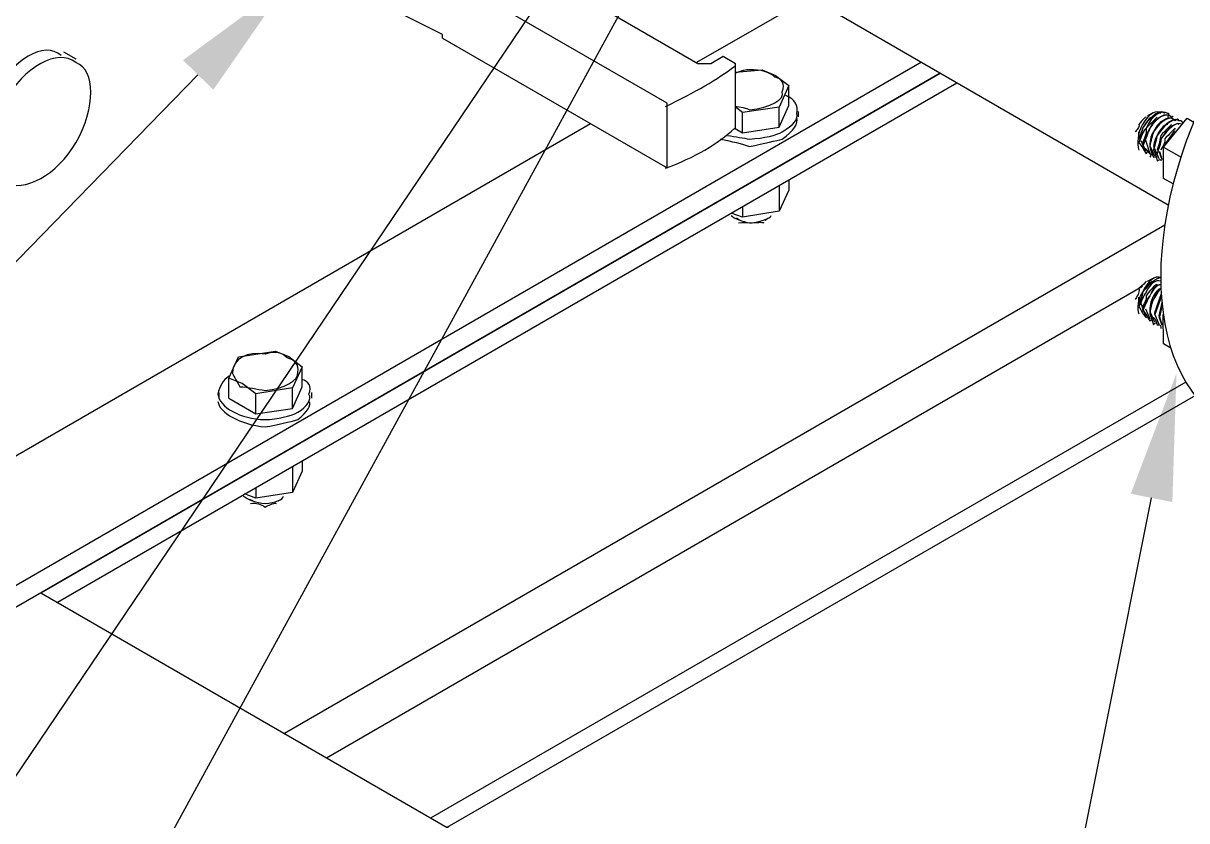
# Model space of a CAD drawing. Header units: inches. Extents: x 0.3 to 33.8, y 15.5 to 37.1.
# Drawn here: x 6.251 to 7.902, y 24.183 to 25.313 of the extents above; entities that cross this region are included whole.
import ezdxf

# ---------------------------------------------------------------- set-up
doc = ezdxf.new("R2010")
doc.units = ezdxf.units.IN
doc.header["$MEASUREMENT"] = 0

# ---------------------------------------------------------------- blocks, each defined once
blk = doc.blocks.new('60298_1')
at = {"transparency": 33554687}
for points in [[(6.478, 25.261), (6.6253, 25.3692), (6.521, 25.2191)], [(7.8225, 24.6464), (7.8873, 24.8172), (7.8814, 24.6346)]]:
    blk.add_hatch(color=21, dxfattribs=at).paths.add_polyline_path(points)
at = {"color": 21, "transparency": 33554687}
for points in [[(7.5287, 26.1158), (4.8609, 21.2414), (4.6807, 21.2414)], [(7.1171, 25.5436), (4.8449, 22.1818), (4.6647, 22.1818)], [(6.499, 25.24), (4.4964, 23.1836), (4.3161, 23.1836)], [(7.8515, 24.6404), (7.2772, 21.7681), (7.097, 21.7681)]]:
    blk.add_lwpolyline(points, dxfattribs=at)
at = {"transparency": 33554687}
for points in [[(7.8757, 25.0556), (7.0247, 25.5472)], [(6.846, 25.2973), (6.5083, 25.4672)], [(6.9168, 25.4248), (7.2085, 25.2565)], [(7.1646, 25.2002), (6.846, 25.384)], [(7.3666, 25.35), (7.2065, 25.2575)], [(6.846, 25.2921), (6.846, 25.2973)], [(6.846, 25.2921), (7.1646, 25.1083)], [(6.3265, 25.2622), (6.309, 25.2725)], [(7.5256, 25.258), (5.9046, 24.3223)], [(7.2085, 25.2565), (7.2266, 25.2565)], [(7.2266, 25.2565), (7.2442, 25.2668)], [(7.2442, 25.2668), (7.2617, 25.2565)], [(7.2617, 25.1646), (7.2617, 25.2565)], [(7.552, 25.2425), (5.9046, 24.2913)], [(6.2764, 24.5061), (7.552, 25.2425)], [(7.2617, 25.2441), (7.2994, 25.2472)], [(7.2994, 25.2472), (7.3185, 25.2394), (7.3376, 25.225)], [(6.2997, 24.4927), (7.5757, 25.2291)], [(7.3376, 25.1966), (7.3376, 25.225), (7.3237, 25.1945)], [(7.1646, 25.1083), (7.1646, 25.2002)], [(7.2715, 25.1579), (7.2715, 25.1868), (7.2617, 25.1945)], [(7.3237, 25.1661), (7.3237, 25.1945), (7.2715, 25.1868)], [(7.3237, 25.1661), (7.3376, 25.1966)], [(7.3511, 25.1806), (7.3511, 25.1883)], [(7.8463, 25.1821), (7.854, 25.1868)], [(7.8752, 25.1863), (7.8752, 25.1863)], [(7.0562, 25.1708), (5.8075, 24.4499)], [(7.869, 25.1377), (7.9026, 25.179), (7.9119, 25.1733)], [(7.8819, 25.1826), (7.8819, 25.1826)], [(7.8881, 25.179), (7.8881, 25.179)], [(7.8948, 25.1754), (7.8948, 25.1754)], [(7.2612, 25.164), (7.2715, 25.1579)], [(7.2715, 25.1579), (7.3237, 25.1661)], [(7.8334, 25.1594), (7.8334, 25.1506)], [(7.8845, 25.1615), (7.8716, 25.1429)], [(7.8365, 25.1511), (7.8365, 25.1511)], [(7.8365, 25.147), (7.8432, 25.1325)], [(7.8432, 25.1475), (7.8494, 25.1289)], [(7.8494, 25.1434), (7.8494, 25.1434)], [(7.8494, 25.1398), (7.8561, 25.1253)], [(7.8561, 25.1398), (7.8561, 25.1398)], [(7.8825, 25.0856), (7.869, 25.0933), (7.869, 25.1377), (7.8938, 25.1233)], [(7.8442, 25.132), (7.8442, 25.132)], [(7.8504, 25.1284), (7.8504, 25.1284)], [(7.8561, 25.1356), (7.8623, 25.1217)], [(7.8566, 25.1248), (7.8566, 25.1248)], [(7.8623, 25.1362), (7.8623, 25.1362)], [(7.8623, 25.132), (7.8664, 25.1202)], [(7.8633, 25.1315), (7.8664, 25.1207)], [(7.8633, 25.1212), (7.8633, 25.1212)], [(7.3376, 25.0917), (7.3376, 25.0768)], [(7.3237, 25.0835), (7.3237, 25.0468)], [(7.3376, 25.0768), (7.3237, 25.0468)], [(7.2715, 25.0386), (7.2555, 25.0442)], [(7.2715, 25.0535), (7.2715, 25.0386)], [(7.3237, 25.0468), (7.2715, 25.0386)], [(6.6219, 24.3068), (7.8706, 25.0277)], [(7.2669, 25.0344), (7.2633, 25.037)], [(7.3036, 25.0344), (7.3077, 25.037)], [(7.8633, 24.9549), (7.8633, 24.9549)], [(6.6813, 24.2722), (7.8391, 24.9404)], [(7.8463, 24.9477), (7.854, 24.9518)], [(7.8334, 24.9249), (7.8334, 24.9162)], [(7.8654, 24.9296), (7.8561, 24.9027)], [(7.8659, 24.928), (7.8561, 24.9012)], [(7.8659, 24.9265), (7.8566, 24.9007)], [(7.8365, 24.9167), (7.8432, 24.8981)], [(7.8432, 24.9126), (7.8432, 24.9126)], [(7.8432, 24.9084), (7.8494, 24.8945)], [(7.8494, 24.9089), (7.8494, 24.9089)], [(7.8664, 24.9177), (7.8623, 24.8986)], [(7.867, 24.9151), (7.8623, 24.8976)], [(7.867, 24.9136), (7.8633, 24.8971), (7.8664, 24.8857)], [(7.8442, 24.8976), (7.8442, 24.8976)], [(7.8494, 24.9048), (7.8561, 24.8903)], [(7.8504, 24.894), (7.8504, 24.894)], [(7.8561, 24.9012), (7.8623, 24.8867)], [(7.8566, 24.8903), (7.8566, 24.8903)], [(7.8623, 24.8976), (7.8664, 24.8852)], [(7.8794, 24.8527), (7.869, 24.8588), (7.8685, 24.9007)], [(7.8633, 24.8862), (7.8633, 24.8862)], [(6.5429, 24.7819), (6.5429, 24.8103), (6.5568, 24.8403)], [(6.5568, 24.8403), (6.609, 24.8485)], [(6.609, 24.8485), (6.6281, 24.8408), (6.6472, 24.8263)], [(6.6472, 24.7979), (6.6472, 24.8263), (6.6333, 24.7964)], [(6.5811, 24.7597), (6.5811, 24.7881), (6.562, 24.8026), (6.5429, 24.8103)], [(6.5295, 24.7819), (6.5295, 24.7897)], [(6.6333, 24.7674), (6.6333, 24.7964), (6.5811, 24.7881)], [(6.6333, 24.7674), (6.6472, 24.7979)], [(6.6606, 24.7819), (6.6606, 24.7897)], [(6.8295, 24.187), (7.901, 24.8051)], [(6.5429, 24.7819), (6.5811, 24.7597)], [(6.8527, 24.1736), (7.9145, 24.786)], [(6.5811, 24.7597), (6.6333, 24.7674)], [(6.6472, 24.6931), (6.6472, 24.6786)], [(6.6333, 24.6853), (6.6333, 24.6482)], [(6.6472, 24.6786), (6.6333, 24.6482)], [(6.5811, 24.6399), (6.5651, 24.6461)], [(6.5811, 24.6549), (6.5811, 24.6399)], [(6.6333, 24.6482), (6.5811, 24.6399)], [(6.577, 24.6363), (6.5728, 24.6383)], [(6.6131, 24.6363), (6.6173, 24.6383)], [(6.2764, 24.5061), (8.5156, 23.2136)]]:
    blk.add_lwpolyline(points, dxfattribs=at)
for points, knots in [([(8.1334, 25.4744), (8.069, 25.4243), (8.0066, 25.352), (7.9578, 25.2678), (7.834, 25.0531), (7.834, 24.8201), (7.9578, 24.7463)], [0, 0, 0, 0, 1, 1, 1, 2, 2, 2, 2]), ([(6.3053, 25.2678), (6.2814, 25.2886), (6.2366, 25.2627), (6.2072, 25.211), (6.1957, 25.1918), (6.1882, 25.1667), (6.1866, 25.1439)], [0, 0, 0, 0, 1, 1, 1, 2, 2, 2, 2]), ([(6.326, 25.2575), (6.3544, 25.2464), (6.3544, 25.1947), (6.326, 25.1439), (6.2991, 25.0989), (6.2543, 25.073), (6.2227, 25.0871), (6.199, 25.1049), (6.199, 25.1567), (6.2227, 25.2007), (6.2543, 25.2525), (6.2991, 25.2784), (6.326, 25.2575)], [0, 0, 0, 0, 1, 1, 1, 2, 2, 2, 3, 3, 3, 4, 4, 4, 4]), ([(7.3175, 25.2369), (7.31, 25.2447), (7.2981, 25.2476), (7.2814, 25.2472), (7.2774, 25.2476), (7.2693, 25.2463), (7.2607, 25.242)], [0, 0, 0, 0, 1, 1, 1, 2, 2, 2, 2]), ([(7.2607, 25.1955), (7.2693, 25.1947), (7.2774, 25.1934), (7.2814, 25.1904), (7.3116, 25.1934), (7.3326, 25.2055), (7.3278, 25.2162), (7.3326, 25.2277), (7.3276, 25.2346), (7.3175, 25.2369)], [0, 0, 0, 0, 1, 1, 1, 2, 2, 2, 3, 3, 3, 3]), ([(7.3278, 25.1594), (7.3444, 25.1689), (7.3513, 25.1785), (7.3485, 25.1852), (7.3513, 25.1968), (7.3466, 25.2049), (7.333, 25.211)], [0, 0, 0, 0, 1, 1, 1, 2, 2, 2, 2]), ([(7.8649, 25.1852), (7.8601, 25.1925), (7.8475, 25.1849), (7.8391, 25.1697), (7.8317, 25.1576), (7.8314, 25.1428), (7.8339, 25.1336)], [0, 0, 0, 0, 1, 1, 1, 2, 2, 2, 2]), ([(7.8701, 25.1852), (7.8661, 25.1921), (7.8521, 25.184), (7.8391, 25.1646), (7.8393, 25.1619), (7.837, 25.154), (7.8339, 25.1439)], [0, 0, 0, 0, 1, 1, 1, 2, 2, 2, 2]), ([(7.8752, 25.1801), (7.8774, 25.1854), (7.8765, 25.1861), (7.8752, 25.1852), (7.8669, 25.1916), (7.8529, 25.1835), (7.8442, 25.1646), (7.8401, 25.1614), (7.8378, 25.1535), (7.8339, 25.1439)], [0, 0, 0, 0, 1, 1, 1, 2, 2, 2, 3, 3, 3, 3]), ([(7.8442, 25.1801), (7.8432, 25.1804), (7.8398, 25.1768), (7.8339, 25.1697), (7.8349, 25.1683), (7.8335, 25.1636), (7.8287, 25.1594)], [0, 0, 0, 0, 1, 1, 1, 2, 2, 2, 2]), ([(7.8546, 25.1801), (7.8522, 25.1824), (7.8464, 25.1768), (7.8391, 25.1646), (7.8388, 25.1637), (7.8368, 25.157), (7.8339, 25.1491)], [0, 0, 0, 0, 1, 1, 1, 2, 2, 2, 2]), ([(7.8804, 25.1801), (7.8725, 25.1884), (7.8585, 25.1803), (7.8494, 25.1646), (7.8457, 25.1581), (7.8434, 25.1503), (7.8391, 25.1387)], [0, 0, 0, 0, 1, 1, 1, 2, 2, 2, 2]), ([(7.8804, 25.1801), (7.8838, 25.1817), (7.8829, 25.1824), (7.8804, 25.1801), (7.8733, 25.1879), (7.8593, 25.1798), (7.8494, 25.1646), (7.8466, 25.1577), (7.8442, 25.1498), (7.8391, 25.1387)], [0, 0, 0, 0, 1, 1, 1, 2, 2, 2, 3, 3, 3, 3]), ([(7.8597, 25.1801), (7.8586, 25.1787), (7.8528, 25.1731), (7.8442, 25.1646), (7.8452, 25.1599), (7.8433, 25.1533), (7.8391, 25.1439)], [0, 0, 0, 0, 1, 1, 1, 2, 2, 2, 2]), ([(7.8856, 25.1749), (7.879, 25.1847), (7.865, 25.1766), (7.8546, 25.1594), (7.8522, 25.1544), (7.8499, 25.1466), (7.8494, 25.1387)], [0, 0, 0, 0, 1, 1, 1, 2, 2, 2, 2]), ([(7.8907, 25.1749), (7.8902, 25.178), (7.8894, 25.1787), (7.8856, 25.1749), (7.8798, 25.1842), (7.8658, 25.1761), (7.8546, 25.1594), (7.853, 25.154), (7.8507, 25.1461), (7.8494, 25.1387)], [0, 0, 0, 0, 1, 1, 1, 2, 2, 2, 3, 3, 3, 3]), ([(7.8701, 25.1749), (7.8651, 25.175), (7.8593, 25.1694), (7.8546, 25.1594), (7.8517, 25.1562), (7.8497, 25.1496), (7.8494, 25.1387)], [0, 0, 0, 0, 1, 1, 1, 2, 2, 2, 2]), ([(7.8907, 25.1749), (7.8854, 25.1809), (7.8714, 25.1729), (7.8597, 25.1542), (7.8586, 25.1507), (7.8563, 25.1429), (7.8546, 25.1336)], [0, 0, 0, 0, 1, 1, 1, 2, 2, 2, 2]), ([(7.8959, 25.1697), (7.8961, 25.1747), (7.8955, 25.1751), (7.8907, 25.1749), (7.8862, 25.1805), (7.8722, 25.1724), (7.8597, 25.1542), (7.8594, 25.1502), (7.8571, 25.1424), (7.8546, 25.1336)], [0, 0, 0, 0, 1, 1, 1, 2, 2, 2, 3, 3, 3, 3]), ([(7.8752, 25.1697), (7.8715, 25.1713), (7.8657, 25.1657), (7.8597, 25.1542), (7.8581, 25.1525), (7.8562, 25.1459), (7.8546, 25.1387)], [0, 0, 0, 0, 1, 1, 1, 2, 2, 2, 2]), ([(7.8959, 25.1697), (7.8874, 25.1746), (7.8764, 25.1666), (7.8649, 25.1491), (7.8651, 25.147), (7.8627, 25.1391), (7.8597, 25.1284)], [0, 0, 0, 0, 1, 1, 1, 2, 2, 2, 2]), ([(7.8907, 25.1697), (7.8872, 25.1733), (7.8768, 25.1655), (7.8649, 25.1491), (7.8659, 25.1465), (7.8635, 25.1387), (7.8597, 25.1284)], [0, 0, 0, 0, 1, 1, 1, 2, 2, 2, 2]), ([(7.8804, 25.1697), (7.878, 25.1676), (7.8722, 25.162), (7.8649, 25.1542), (7.8646, 25.1488), (7.8626, 25.1422), (7.8597, 25.1336)], [0, 0, 0, 0, 1, 1, 1, 2, 2, 2, 2]), ([(7.2504, 25.1542), (7.262, 25.1525), (7.2737, 25.1506), (7.2814, 25.1491), (7.3031, 25.1506), (7.3198, 25.1546), (7.3278, 25.1594)], [0, 0, 0, 0, 1, 1, 1, 2, 2, 2, 2]), ([(7.8856, 25.1646), (7.8823, 25.1617), (7.8778, 25.1569), (7.8701, 25.1491), (7.872, 25.1468), (7.8702, 25.1421), (7.8649, 25.1336)], [0, 0, 0, 0, 1, 1, 1, 2, 2, 2, 2]), ([(7.24, 25.1491), (7.2567, 25.1457), (7.271, 25.1429), (7.2814, 25.1387), (7.3031, 25.1429), (7.3198, 25.1469), (7.3278, 25.1491)], [0, 0, 0, 0, 1, 1, 1, 2, 2, 2, 2]), ([(7.8339, 25.1439), (7.8378, 25.14), (7.8401, 25.1348), (7.8442, 25.1284), (7.8452, 25.1319), (7.8462, 25.1315), (7.8442, 25.1284)], [0, 0, 0, 0, 1, 1, 1, 2, 2, 2, 2]), ([(7.8391, 25.1387), (7.8442, 25.1363), (7.8466, 25.1311), (7.8494, 25.1284), (7.8516, 25.1282), (7.8527, 25.1278), (7.8494, 25.1233)], [0, 0, 0, 0, 1, 1, 1, 2, 2, 2, 2]), ([(7.8494, 25.1387), (7.8507, 25.1326), (7.853, 25.1274), (7.8546, 25.1233), (7.8581, 25.1245), (7.8591, 25.1241), (7.8597, 25.1233)], [0, 0, 0, 0, 1, 1, 1, 2, 2, 2, 2]), ([(7.8546, 25.1336), (7.8571, 25.1288), (7.8594, 25.1237), (7.8597, 25.1181), (7.8645, 25.1208), (7.8655, 25.1204), (7.8649, 25.1181)], [0, 0, 0, 0, 1, 1, 1, 2, 2, 2, 2]), ([(7.2555, 25.0406), (7.2598, 25.037), (7.2719, 25.0319), (7.2814, 25.0303), (7.2988, 25.0319), (7.3105, 25.0366), (7.3123, 25.0406)], [0, 0, 0, 0, 1, 1, 1, 2, 2, 2, 2]), ([(7.2659, 25.0303), (7.2722, 25.0321), (7.2788, 25.0306), (7.2814, 25.0303), (7.2925, 25.0306), (7.2991, 25.0321), (7.302, 25.0303)], [0, 0, 0, 0, 1, 1, 1, 2, 2, 2, 2]), ([(7.8442, 24.9477), (7.8432, 24.9457), (7.8398, 24.9422), (7.8339, 24.9373), (7.8349, 24.9337), (7.8335, 24.929), (7.8287, 24.9218)], [0, 0, 0, 0, 1, 1, 1, 2, 2, 2, 2]), ([(7.8649, 24.9528), (7.857, 24.956), (7.8464, 24.9484), (7.8391, 24.9322), (7.8317, 24.923), (7.8314, 24.9082), (7.8339, 24.9012)], [0, 0, 0, 0, 1, 1, 1, 2, 2, 2, 2]), ([(7.8649, 24.9528), (7.8574, 24.9515), (7.8491, 24.9442), (7.8391, 24.9322), (7.8393, 24.9272), (7.837, 24.9194), (7.8339, 24.9115)], [0, 0, 0, 0, 1, 1, 1, 2, 2, 2, 2]), ([(7.8649, 24.9477), (7.8576, 24.9505), (7.8497, 24.9434), (7.8442, 24.9322), (7.8401, 24.9267), (7.8378, 24.9189), (7.8339, 24.9115)], [0, 0, 0, 0, 1, 1, 1, 2, 2, 2, 2]), ([(7.8546, 24.9477), (7.8522, 24.9478), (7.8464, 24.9422), (7.8391, 24.9322), (7.8388, 24.929), (7.8368, 24.9224), (7.8339, 24.9167)], [0, 0, 0, 0, 1, 1, 1, 2, 2, 2, 2]), ([(7.8597, 24.9425), (7.8586, 24.9441), (7.8528, 24.9385), (7.8442, 24.927), (7.8452, 24.9253), (7.8433, 24.9187), (7.8391, 24.9115)], [0, 0, 0, 0, 1, 1, 1, 2, 2, 2, 2]), ([(7.8649, 24.9425), (7.8595, 24.9436), (7.854, 24.9377), (7.8494, 24.927), (7.8457, 24.9235), (7.8434, 24.9156), (7.8391, 24.9064)], [0, 0, 0, 0, 1, 1, 1, 2, 2, 2, 2]), ([(7.8649, 24.9425), (7.8598, 24.9426), (7.8546, 24.9369), (7.8494, 24.927), (7.8466, 24.923), (7.8442, 24.9152), (7.8391, 24.9064)], [0, 0, 0, 0, 1, 1, 1, 2, 2, 2, 2]), ([(7.8649, 24.9373), (7.8615, 24.9366), (7.858, 24.9324), (7.8546, 24.927), (7.8517, 24.9216), (7.8497, 24.915), (7.8494, 24.9064)], [0, 0, 0, 0, 1, 1, 1, 2, 2, 2, 2]), ([(7.8649, 24.9373), (7.862, 24.9354), (7.8589, 24.9314), (7.8546, 24.9218), (7.8522, 24.9198), (7.8499, 24.9119), (7.8494, 24.9012)], [0, 0, 0, 0, 1, 1, 1, 2, 2, 2, 2]), ([(7.8649, 24.9373), (7.8624, 24.9343), (7.8595, 24.9306), (7.8546, 24.9218), (7.853, 24.9193), (7.8507, 24.9115), (7.8494, 24.9012)], [0, 0, 0, 0, 1, 1, 1, 2, 2, 2, 2]), ([(7.8339, 24.9115), (7.8378, 24.9053), (7.8401, 24.9002), (7.8442, 24.896), (7.8452, 24.8973), (7.8462, 24.8969), (7.8442, 24.896)], [0, 0, 0, 0, 1, 1, 1, 2, 2, 2, 2]), ([(7.8391, 24.9064), (7.8442, 24.9016), (7.8466, 24.8965), (7.8494, 24.8909), (7.8516, 24.8935), (7.8527, 24.8931), (7.8494, 24.8909)], [0, 0, 0, 0, 1, 1, 1, 2, 2, 2, 2]), ([(7.8494, 24.9012), (7.8507, 24.8979), (7.853, 24.8928), (7.8546, 24.8857), (7.8581, 24.8898), (7.8591, 24.8894), (7.8597, 24.8857)], [0, 0, 0, 0, 1, 1, 1, 2, 2, 2, 2]), ([(7.8546, 24.896), (7.8571, 24.8942), (7.8594, 24.889), (7.8597, 24.8857), (7.8645, 24.8861), (7.8655, 24.8857), (7.8649, 24.8805)], [0, 0, 0, 0, 1, 1, 1, 2, 2, 2, 2]), ([(6.6255, 24.8392), (6.6197, 24.8462), (6.6078, 24.849), (6.5945, 24.8444), (6.5694, 24.849), (6.5484, 24.8369), (6.5481, 24.8186), (6.5484, 24.8148), (6.5533, 24.8079), (6.5584, 24.7979)], [0, 0, 0, 0, 1, 1, 1, 2, 2, 2, 3, 3, 3, 3]), ([(6.5584, 24.7979), (6.5709, 24.7977), (6.5829, 24.7948), (6.5945, 24.7927), (6.6212, 24.7948), (6.6423, 24.807), (6.641, 24.8186), (6.6423, 24.8291), (6.6373, 24.836), (6.6255, 24.8392)], [0, 0, 0, 0, 1, 1, 1, 2, 2, 2, 3, 3, 3, 3]), ([(6.5429, 24.8134), (6.5347, 24.807), (6.5296, 24.7986), (6.5274, 24.7876), (6.5296, 24.7691), (6.559, 24.7521), (6.5945, 24.7514), (6.6127, 24.7521), (6.6295, 24.7561), (6.641, 24.7618)], [0, 0, 0, 0, 1, 1, 1, 2, 2, 2, 3, 3, 3, 3]), ([(6.641, 24.7618), (6.6541, 24.7703), (6.661, 24.78), (6.6565, 24.7876), (6.661, 24.7983), (6.6563, 24.8063), (6.6462, 24.8082)], [0, 0, 0, 0, 1, 1, 1, 2, 2, 2, 2]), ([(6.5274, 24.7773), (6.5296, 24.7613), (6.559, 24.7443), (6.5945, 24.7411), (6.6127, 24.7443), (6.6295, 24.7483), (6.641, 24.7514)], [0, 0, 0, 0, 1, 1, 1, 2, 2, 2, 2]), ([(6.5635, 24.643), (6.5695, 24.6385), (6.5816, 24.6333), (6.5945, 24.6327), (6.6085, 24.6333), (6.6202, 24.638), (6.6204, 24.643)], [0, 0, 0, 0, 1, 1, 1, 2, 2, 2, 2]), ([(6.5739, 24.6327), (6.5819, 24.6336), (6.5885, 24.632), (6.5945, 24.6275), (6.6022, 24.632), (6.6088, 24.6336), (6.61, 24.6327)], [0, 0, 0, 0, 1, 1, 1, 2, 2, 2, 2])]:
    blk.add_open_spline(points, degree=3, knots=knots, dxfattribs=at)
for points in [[(7.1626, 25.1955), (7.2038, 25.2151), (7.2369, 25.2342), (7.2607, 25.2524)], [(7.3278, 25.1491), (7.3444, 25.1611), (7.3513, 25.1707), (7.3485, 25.1801)], [(7.1626, 25.1078), (7.2038, 25.1231), (7.2369, 25.1422), (7.2607, 25.1646)], [(6.641, 24.7514), (6.6541, 24.7625), (6.661, 24.7722), (6.6565, 24.7773)]]:
    blk.add_open_spline(points, degree=3, dxfattribs=at)

msp = doc.modelspace()

# ---------------------------------------------------------------- block references
msp.add_blockref('60298_1', (0, 0))

doc.saveas('drawing.dxf')
